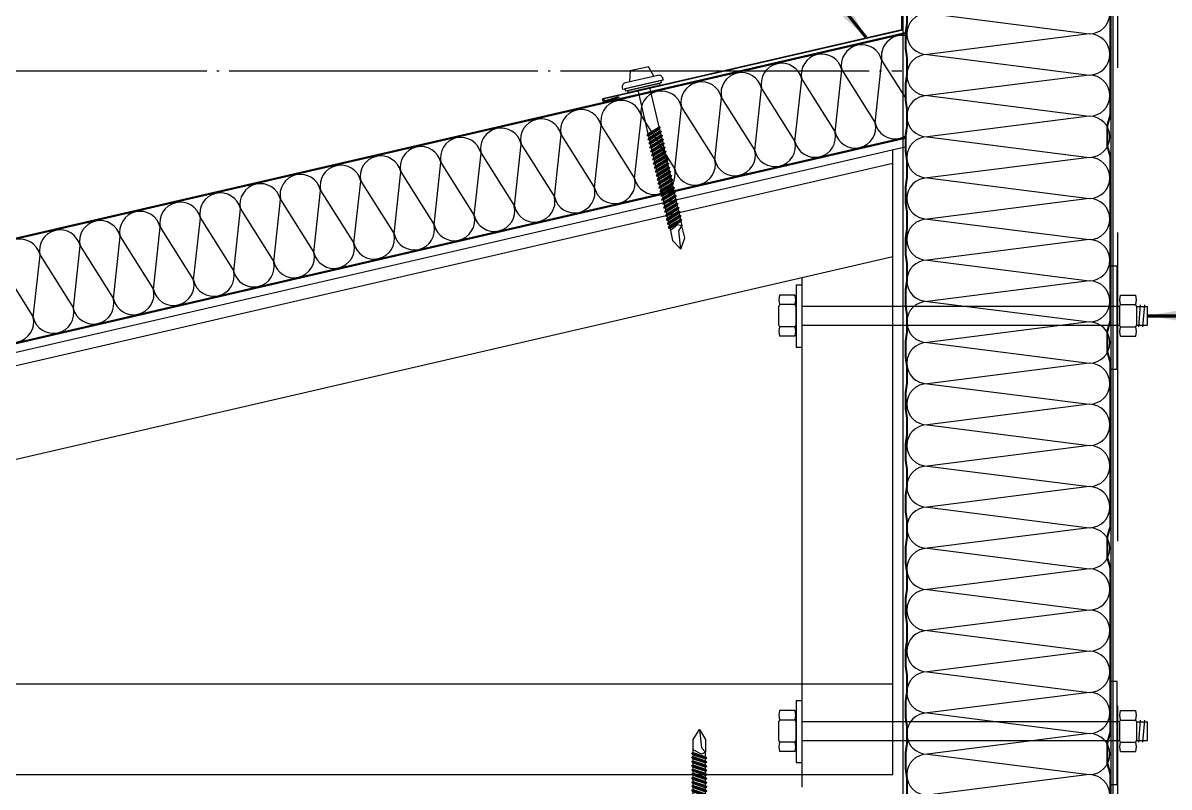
# Model space of a CAD drawing. Header units: millimetres. Extents: x 465 to 41696, y 198 to 5730.
# Drawn here: x 11961 to 13076, y 1250 to 1993 of the extents above; entities that cross this region are included whole.
import ezdxf
from ezdxf.xclip import XClip

# ---------------------------------------------------------------- set-up
doc = ezdxf.new("R2010")
doc.units = ezdxf.units.MM
doc.header["$LTSCALE"] = 200
doc.header["$XCLIPFRAME"] = 0
for name, pattern in [('CEN', [62, 60, -1, 0, -1]), ('CEN-GAUN', [32.2, 30, -1, 0.2, -1]), ('DASHED', [19.05, 12.7, -6.35]), ('HID', [2.3, 1.5, -0.8])]:
    doc.linetypes.add(name, pattern=pattern)
doc.layers.get('DEFPOINTS').update_dxf_attribs({"color": 137})
for name, color, linetype in [('BRK', 7, 'Continuous'), ('cen', 1, 'CEN'), ('ELE-8', 8, 'Continuous'), ('INS', 8, 'Continuous'), ('LEAD', 6, 'Continuous'), ('SYP_BOLT', 9, 'Continuous'), ('SYP_FLASHING', 5, 'Continuous'), ('SYP_GI', 7, 'Continuous'), ('SYP_Panel', 2, 'Continuous')]:
    doc.layers.add(name, color=color, linetype=linetype)
doc.styles.add('HB-tx', font='malgun.ttf', dxfattribs={"width": 0.9})
doc.styles.get("Standard").update_dxf_attribs({"font": 'arial.ttf'})
doc.dimstyles.get("Standard").update_dxf_attribs({"dimtxt": 0.18, "dimasz": 0.18, "dimexe": 0.18, "dimexo": 0.0625, "dimgap": 0.09, "dimtad": 0, "dimtih": 1, "dimtoh": 1, "dimdec": 4, "dimzin": 0, "dimdsep": 46, "dimtxsty": 'Standard', "dimcen": 0.09, "dimadec": 0, "dimazin": 0, "dimtfac": 1, "dimtdec": 4, "dimtofl": 0, "dimtmove": 0, "dimatfit": 3, "dimfxl": 1, "dimtolj": 1, "dimtzin": 0, "dimarcsym": 0})

# ---------------------------------------------------------------- blocks, each defined once
blk = doc.blocks.new('100T-SY-RNG-1000BT_W')
at = {"layer": 'INS'}
for p, q in [((557.99, -89.5), (547.99, -10.8)), ((567.99, -10.8), (557.99, -89.5)), ((577.99, -89.5), (567.99, -10.8)), ((587.99, -10.8), (577.99, -89.5)), ((597.99, -89.5), (587.99, -10.8)), ((607.99, -10.8), (597.99, -89.5)), ((617.99, -89.5), (607.99, -10.8)), ((627.99, -10.8), (617.99, -89.5)), ((637.99, -89.5), (627.99, -10.8)), ((647.99, -10.8), (637.99, -89.5)), ((657.99, -89.5), (647.99, -10.8)), ((667.99, -10.8), (657.99, -89.5)), ((677.99, -89.5), (667.99, -10.8)), ((687.99, -10.8), (677.99, -89.5)), ((697.99, -89.5), (687.99, -10.8)), ((707.99, -10.8), (697.99, -89.5)), ((717.99, -89.5), (707.99, -10.8)), ((727.99, -10.8), (717.99, -89.5)), ((737.99, -89.5), (727.99, -10.8)), ((747.99, -10.8), (737.99, -89.5)), ((757.99, -89.5), (747.99, -10.8)), ((767.99, -10.8), (757.99, -89.5)), ((777.99, -89.5), (767.99, -10.8)), ((787.99, -10.8), (777.99, -89.5)), ((797.99, -89.5), (787.99, -10.8)), ((807.99, -10.8), (797.99, -89.5)), ((817.99, -89.5), (807.99, -10.8)), ((827.99, -10.8), (817.99, -89.5)), ((837.99, -89.5), (827.99, -10.8)), ((847.99, -10.8), (837.99, -89.5)), ((857.99, -89.5), (847.99, -10.8)), ((867.99, -10.8), (857.99, -89.5)), ((877.99, -89.5), (867.99, -10.8)), ((887.99, -10.8), (877.99, -89.5)), ((897.99, -89.5), (887.99, -10.8)), ((907.99, -10.8), (897.99, -89.5)), ((917.99, -89.5), (907.99, -10.8)), ((927.99, -10.8), (917.99, -89.5))]:
    blk.add_line(p, q, dxfattribs=at)
for centre, start, end in [((557.99, -10.8), 0, 180), ((577.99, -10.8), 0, 180), ((597.99, -10.8), 0, 180), ((617.99, -10.8), 0, 180), ((637.99, -10.8), 0, 180), ((657.99, -10.8), 0, 180), ((677.99, -10.8), 0, 180), ((697.99, -10.8), 0, 180), ((717.99, -10.8), 0, 180), ((737.99, -10.8), 0, 180), ((757.99, -10.8), 0, 180), ((777.99, -10.8), 0, 180), ((797.99, -10.8), 0, 180), ((817.99, -10.8), 0, 180), ((837.99, -10.8), 0, 180), ((857.99, -10.8), 0, 180), ((877.99, -10.8), 0, 180), ((897.99, -10.8), 0, 180), ((917.99, -10.8), 0, 180), ((547.99, -89.5), 180, 0), ((567.99, -89.5), 180, 0), ((587.99, -89.5), 180, 0), ((607.99, -89.5), 180, 0), ((627.99, -89.5), 180, 0), ((647.99, -89.5), 180, 0), ((667.99, -89.5), 180, 0), ((687.99, -89.5), 180, 0), ((707.99, -89.5), 180, 0), ((727.99, -89.5), 180, 0), ((747.99, -89.5), 180, 0), ((767.99, -89.5), 180, 0), ((787.99, -89.5), 180, 0), ((807.99, -89.5), 180, 0), ((827.99, -89.5), 180, 0), ((847.99, -89.5), 180, 0), ((867.99, -89.5), 180, 0), ((887.99, -89.5), 180, 0), ((907.99, -89.5), 180, 0), ((927.99, -89.5), 180, 0)]:
    blk.add_arc(centre, 10, start, end, dxfattribs=at)
at = {"layer": 'SYP_Panel'}
for points in [[(931.28, -0.7), (923.21, -0.7), (918.71, 0), (910.78, 0), (906.28, -0.7), (898.21, -0.7), (893.71, 0), (885.78, 0), (881.28, -0.7), (873.21, -0.7), (868.71, 0), (860.78, 0), (856.28, -0.7), (848.21, -0.7), (843.71, 0), (835.78, 0), (831.28, -0.7), (823.21, -0.7), (818.71, 0), (810.78, 0), (806.28, -0.7), (798.21, -0.7), (793.71, 0), (785.78, 0), (781.28, -0.7), (773.21, -0.7), (768.71, 0), (760.78, 0), (756.28, -0.7), (748.21, -0.7), (743.71, 0), (735.78, 0), (731.28, -0.7), (723.21, -0.7), (718.71, 0), (710.78, 0), (706.28, -0.7), (698.21, -0.7), (693.71, 0), (685.78, 0), (681.28, -0.7), (673.21, -0.7), (668.71, 0), (660.78, 0), (656.28, -0.7), (648.21, -0.7), (643.71, 0), (635.78, 0), (631.28, -0.7), (623.21, -0.7), (618.71, 0), (610.78, 0), (606.28, -0.7), (598.21, -0.7), (593.71, 0), (585.78, 0), (581.28, -0.7), (573.21, -0.7), (568.71, 0), (560.78, 0), (556.28, -0.7), (548.21, -0.7)], [(548.17, -1.2), (556.32, -1.2), (560.82, -0.5), (568.67, -0.5), (573.17, -1.2), (581.32, -1.2), (585.82, -0.5), (593.67, -0.5), (598.17, -1.2), (606.32, -1.2), (610.82, -0.5), (618.67, -0.5), (623.17, -1.2), (631.32, -1.2), (635.82, -0.5), (643.67, -0.5), (648.17, -1.2), (656.32, -1.2), (660.82, -0.5), (668.67, -0.5), (673.17, -1.2), (681.32, -1.2), (685.82, -0.5), (693.67, -0.5), (698.17, -1.2), (706.32, -1.2), (710.82, -0.5), (718.67, -0.5), (723.17, -1.2), (731.32, -1.2), (735.82, -0.5), (743.67, -0.5), (748.17, -1.2), (756.32, -1.2), (760.82, -0.5), (768.67, -0.5), (773.17, -1.2), (781.32, -1.2), (785.82, -0.5), (793.67, -0.5), (798.17, -1.2), (806.32, -1.2), (810.82, -0.5), (818.67, -0.5), (823.17, -1.2), (831.32, -1.2), (835.82, -0.5), (843.67, -0.5), (848.17, -1.2), (856.32, -1.2), (860.82, -0.5), (868.67, -0.5), (873.17, -1.2), (881.32, -1.2), (885.82, -0.5), (893.67, -0.5), (898.17, -1.2), (906.32, -1.2), (910.82, -0.5), (918.67, -0.5), (923.17, -1.2), (931.32, -1.2)], [(478.5, -100), (558.5, -100), (563.5, -98.5), (573.5, -98.5), (578.5, -100), (658.5, -100), (663.5, -98.5), (673.5, -98.5), (678.5, -100), (758.5, -100), (763.5, -98.5), (773.5, -98.5), (778.5, -100), (858.5, -100), (863.5, -98.5), (873.5, -98.5), (878.5, -100), (958.5, -100)], [(958.43, -99.5), (878.57, -99.5), (873.57, -98), (863.43, -98), (858.43, -99.5), (778.57, -99.5), (773.57, -98), (763.43, -98), (758.43, -99.5), (678.57, -99.5), (673.57, -98), (663.43, -98), (658.43, -99.5), (578.57, -99.5), (573.57, -98), (563.43, -98), (558.43, -99.5), (478.57, -99.5)]]:
    blk.add_lwpolyline(points, dxfattribs=at)
blk = doc.blocks.new('SC80CAP')
for p, q in [((8, 1), (-8, 1)), ((-8, 1), (-8, 0)), ((8, 0), (-8, 0)), ((8, 1), (8, 0)), ((3.75, -22.47), (-3.54, -20.01)), ((-3, -21.66), (-3.54, -22.01)), ((3.75, -24.47), (-3.54, -22.01)), ((-3.54, -22.01), (-3, -22.72)), ((3, -21.69), (-3, -19.66)), ((-3, -20.72), (-3, -21.66)), ((3, -23.69), (-3, -21.66)), ((-3, -23.66), (-3.54, -24.01)), ((3.75, -26.47), (-3.54, -24.01)), ((-3.54, -24.01), (-3, -24.72)), ((-3, -25.66), (-3.54, -26.01)), ((3.75, -28.47), (-3.54, -26.01)), ((-3.54, -26.01), (-3, -26.72)), ((-3, -27.66), (-3.54, -28.01)), ((3, -24.74), (-3, -22.72)), ((-3, -22.72), (-3, -23.66)), ((3, -25.69), (-3, -23.66)), ((3, -26.74), (-3, -24.72)), ((-3, -24.72), (-3, -25.66)), ((3, -27.69), (-3, -25.66)), ((3, -28.74), (-3, -26.72)), ((-3, -26.72), (-3, -27.66)), ((3, -29.69), (-3, -27.66)), ((3, -22.74), (3, -23.69)), ((3, -23.69), (3.75, -24.47)), ((3.75, -24.47), (3, -24.74)), ((3, -24.74), (3, -25.69)), ((3, -25.69), (3.75, -26.47)), ((3.75, -26.47), (3, -26.74)), ((3, -26.74), (3, -27.69)), ((3, -27.69), (3.75, -28.47)), ((3.75, -30.47), (-3.54, -28.01)), ((-3.54, -28.01), (-3, -28.72)), ((-3, -29.66), (-3.54, -30.01)), ((3.75, -32.47), (-3.54, -30.01)), ((-3.54, -30.01), (-3, -30.72)), ((-3, -31.66), (-3.54, -32.01)), ((3.75, -34.47), (-3.54, -32.01)), ((-3.54, -32.01), (-3, -32.72)), ((3, -30.74), (-3, -28.72)), ((-3, -28.72), (-3, -29.66)), ((3, -31.69), (-3, -29.66)), ((3, -32.74), (-3, -30.72)), ((-3, -30.72), (-3, -31.66)), ((3, -33.69), (-3, -31.66)), ((-3, -32.72), (-3, -33.66)), ((3, -34.74), (-3, -32.72)), ((3.75, -28.47), (3, -28.74)), ((3, -28.74), (3, -29.69)), ((3, -29.69), (3.75, -30.47)), ((3.75, -30.47), (3, -30.74)), ((3, -30.74), (3, -31.69)), ((3, -31.69), (3.75, -32.47)), ((3.75, -32.47), (3, -32.74)), ((3, -32.74), (3, -33.69)), ((-3, -33.66), (-3.54, -34.01)), ((3.75, -36.47), (-3.54, -34.01)), ((-3.54, -34.01), (-3, -34.72)), ((-3, -35.66), (-3.54, -36.01)), ((3.75, -38.47), (-3.54, -36.01)), ((-3.54, -36.01), (-3, -36.72)), ((-3, -37.66), (-3.54, -38.01)), ((3.75, -40.47), (-3.54, -38.01)), ((-3.54, -38.01), (-3, -38.72)), ((3, -35.69), (-3, -33.66)), ((3, -36.74), (-3, -34.72)), ((-3, -34.72), (-3, -35.66)), ((3, -37.69), (-3, -35.66)), ((3, -38.74), (-3, -36.72)), ((-3, -36.72), (-3, -37.66)), ((3, -39.69), (-3, -37.66)), ((3, -40.74), (-3, -38.72)), ((-3, -38.72), (-3, -39.66)), ((3, -33.69), (3.75, -34.47)), ((3.75, -34.47), (3, -34.74)), ((3, -34.74), (3, -35.69)), ((3, -35.69), (3.75, -36.47)), ((3.75, -36.47), (3, -36.74)), ((3, -36.74), (3, -37.69)), ((3, -37.69), (3.75, -38.47)), ((3.75, -38.47), (3, -38.74)), ((3, -38.74), (3, -39.69)), ((-3, -39.66), (-3.54, -40.01)), ((3.75, -42.47), (-3.54, -40.01)), ((-3.54, -40.01), (-3, -40.72)), ((-3, -41.66), (-3.54, -42.01)), ((3.75, -44.47), (-3.54, -42.01)), ((-3.54, -42.01), (-3, -42.72)), ((-3, -43.66), (-3.54, -44.01)), ((-3.54, -44.01), (-3, -44.72)), ((3.75, -46.47), (-3.54, -44.01)), ((3, -41.69), (-3, -39.66)), ((3, -42.74), (-3, -40.72)), ((-3, -40.72), (-3, -41.66)), ((3, -43.69), (-3, -41.66)), ((-3, -42.72), (-3, -43.66)), ((3, -44.74), (-3, -42.72)), ((3, -45.69), (-3, -43.66)), ((3, -39.69), (3.75, -40.47)), ((3.75, -40.47), (3, -40.74)), ((3, -40.74), (3, -41.69)), ((3, -41.69), (3.75, -42.47)), ((3.75, -42.47), (3, -42.74)), ((3, -42.74), (3, -43.69)), ((3, -43.69), (3.75, -44.47)), ((3.75, -44.47), (3, -44.74)), ((-3, -45.66), (-3.54, -46.01)), ((-3.54, -46.01), (-3, -46.72)), ((3.75, -48.47), (-3.54, -46.01)), ((-3, -47.66), (-3.54, -48.01)), ((-3.54, -48.01), (-3, -48.72)), ((3.75, -50.47), (-3.54, -48.01)), ((-3, -49.66), (-3.54, -50.01)), ((3.75, -52.47), (-3.54, -50.01)), ((-3.54, -50.01), (-3, -50.72)), ((-3, -44.72), (-3, -45.66)), ((3, -46.74), (-3, -44.72)), ((3, -47.69), (-3, -45.66)), ((-3, -46.72), (-3, -47.66)), ((3, -48.74), (-3, -46.72)), ((3, -49.69), (-3, -47.66)), ((-3, -48.72), (-3, -49.66)), ((3, -50.74), (-3, -48.72)), ((3, -51.69), (-3, -49.66)), ((3, -44.74), (3, -45.69)), ((3, -45.69), (3.75, -46.47)), ((3.75, -46.47), (3, -46.74)), ((3, -46.74), (3, -47.69)), ((3, -47.69), (3.75, -48.47)), ((3.75, -48.47), (3, -48.74)), ((3, -48.74), (3, -49.69)), ((3, -49.69), (3.75, -50.47)), ((-3, -51.66), (-3.54, -52.01)), ((3.75, -54.47), (-3.54, -52.01)), ((-3.54, -52.01), (-3, -52.72)), ((-3, -53.66), (-3.54, -54.01)), ((3.75, -56.47), (-3.54, -54.01)), ((-3.54, -54.01), (-3, -54.72)), ((-3, -55.66), (-3.54, -56.01)), ((3, -52.74), (-3, -50.72)), ((-3, -50.72), (-3, -51.66)), ((3, -53.69), (-3, -51.66)), ((3, -54.74), (-3, -52.72)), ((-3, -52.72), (-3, -53.66)), ((3, -55.69), (-3, -53.66)), ((3, -56.74), (-3, -54.72)), ((-3, -54.72), (-3, -55.66)), ((3, -57.69), (-3, -55.66)), ((3.75, -50.47), (3, -50.74)), ((3, -50.74), (3, -51.69)), ((3, -51.69), (3.75, -52.47)), ((3.75, -52.47), (3, -52.74)), ((3, -52.74), (3, -53.69)), ((3, -53.69), (3.75, -54.47)), ((3.75, -54.47), (3, -54.74)), ((3, -54.74), (3, -55.69)), ((3, -55.69), (3.75, -56.47)), ((3.75, -58.47), (-3.54, -56.01)), ((-3.54, -56.01), (-3, -56.72)), ((-3, -57.66), (-3.54, -58.01)), ((-3.54, -58.01), (-3, -58.72)), ((3.75, -60.47), (-3.54, -58.01)), ((-3, -59.66), (-3.54, -60.01)), ((3.75, -62.47), (-3.54, -60.01)), ((-3.54, -60.01), (-3, -60.72)), ((-3, -56.72), (-3, -57.66)), ((3, -58.74), (-3, -56.72)), ((3, -59.69), (-3, -57.66)), ((3, -60.74), (-3, -58.72)), ((-3, -58.72), (-3, -59.66)), ((3, -61.69), (-3, -59.66)), ((3, -62.74), (-3, -60.72)), ((-3, -60.72), (-3, -61.66)), ((3.75, -56.47), (3, -56.74)), ((3, -56.74), (3, -57.69)), ((3, -57.69), (3.75, -58.47)), ((3.75, -58.47), (3, -58.74)), ((3, -58.74), (3, -59.69)), ((3, -59.69), (3.75, -60.47)), ((3.75, -60.47), (3, -60.74)), ((3, -60.74), (3, -61.69)), ((-3, -61.66), (-3.54, -62.01)), ((3.75, -64.47), (-3.54, -62.01)), ((-3.54, -62.01), (-3, -62.72)), ((-3, -63.66), (-3.54, -64.01)), ((3.75, -66.47), (-3.54, -64.01)), ((-3.54, -64.01), (-3, -64.72)), ((-3, -65.66), (-3.54, -66.01)), ((3.75, -68.47), (-3.54, -66.01)), ((-3.54, -66.01), (-3, -66.72)), ((3, -63.69), (-3, -61.66)), ((3, -64.74), (-3, -62.72)), ((-3, -62.72), (-3, -63.66)), ((3, -65.69), (-3, -63.66)), ((3, -66.74), (-3, -64.72)), ((-3, -64.72), (-3, -65.66)), ((3, -67.69), (-3, -65.66)), ((-3, -66.72), (-3, -69)), ((3, -68.74), (-3, -66.72)), ((3, -61.69), (3.75, -62.47)), ((3.75, -62.47), (3, -62.74)), ((3, -62.74), (3, -63.69)), ((3, -63.69), (3.75, -64.47)), ((3.75, -64.47), (3, -64.74)), ((3, -64.74), (3, -65.69)), ((3, -65.69), (3.75, -66.47)), ((3.75, -66.47), (3, -66.74)), ((3, -66.74), (3, -67.69)), ((3, -67.69), (3.75, -68.47)), ((3.75, -68.47), (3, -68.74)), ((3, -68.74), (3, -70))]:
    blk.add_line(p, q)
for points in [[(-6, 5), (-4.5, 10), (4.5, 10), (6, 5)], [(3, 0), (3, -21.69), (3.75, -22.47), (3, -22.74), (-3, -20.72), (-3.54, -20.01), (-3, -19.66), (-3, 0)], [(0, -80), (-1, -71), (-3, -69), (-1, -68), (3, -70)], [(3, -70), (3, -75), (0, -80), (-3, -75), (-3, -69)]]:
    blk.add_lwpolyline(points)
blk.add_lwpolyline([(10, 2), (10, 3, 0.414214), (8, 5), (-8, 5, 0.414214), (-10, 3), (-10, 2)], format="xyb", close=True)
blk.add_lwpolyline([(9, 2), (9, 1), (-9, 1), (-9, 2)], close=True)
blk.add_solid([(8, 1), (-8, 1), (8, 0), (-8, 0)])

msp = doc.modelspace()

# ---------------------------------------------------------------- linework, layer by layer
at = {"layer": 'BRK', "linetype": 'DASHED'}
msp.add_line((12807.1, 1262.5), (12807.1, 1350.5), dxfattribs=at)
at = {"layer": 'cen', "linetype": 'CEN-GAUN', "ltscale": 0.05}
msp.add_line((10874.1, 1946.2), (12815.9, 1946.2), dxfattribs=at)
at = {"layer": 'DEFPOINTS'}
msp.add_lwpolyline([(12817.1, 2249.2), (13021.1, 2249.2), (13021.1, 864.2), (12817.1, 864.2)], close=True, dxfattribs=at)
at = {"layer": 'ELE-8'}
for p, q in [((10925.1, 1435.2), (12819.1, 1872.4)), ((12807.1, 1262.1), (12807.1, 1869.7)), ((10925.1, 1422.1), (12807.1, 1856.6)), ((11025.1, 1354.3), (12807.1, 1765.7)), ((12719.1, 1250.1), (12719.1, 1744.7)), ((12807.1, 1350.1), (11025.1, 1350.1)), ((12807.1, 1262.1), (10925.1, 1262.1))]:
    msp.add_line(p, q, dxfattribs=at)
at = {"layer": 'INS'}
for p, q in [((12789.9, 1895.7), (12796.5, 1956.1)), ((12796.5, 1956.1), (12819.1, 1920.4)), ((12751, 1886.7), (12757.5, 1947.1)), ((12757.5, 1947.1), (12789.9, 1895.7)), ((12673, 1868.7), (12679.6, 1929.1)), ((12679.6, 1929.1), (12712, 1877.7)), ((12712, 1877.7), (12718.6, 1938.1)), ((12718.6, 1938.1), (12751, 1886.7)), ((12634, 1859.7), (12640.6, 1920.1)), ((12640.6, 1920.1), (12673, 1868.7)), ((12595.1, 1850.7), (12601.7, 1911.1)), ((12601.7, 1911.1), (12634, 1859.7)), ((12556.1, 1841.7), (12562.7, 1902.1)), ((12562.7, 1902.1), (12595.1, 1850.7)), ((12478.2, 1823.7), (12484.7, 1884.1)), ((12484.7, 1884.1), (12517.1, 1832.7)), ((12517.1, 1832.7), (12523.7, 1893.1)), ((12523.7, 1893.1), (12556.1, 1841.7)), ((12439.2, 1814.7), (12445.8, 1875.1)), ((12445.8, 1875.1), (12478.2, 1823.7)), ((12400.2, 1805.7), (12406.8, 1866.1)), ((12406.8, 1866.1), (12439.2, 1814.7)), ((12361.2, 1796.7), (12367.8, 1857.1)), ((12367.8, 1857.1), (12400.2, 1805.7)), ((12283.3, 1778.7), (12289.9, 1839.1)), ((12289.9, 1839.1), (12322.3, 1787.7)), ((12322.3, 1787.7), (12328.8, 1848.1)), ((12328.8, 1848.1), (12361.2, 1796.7)), ((12244.3, 1769.7), (12250.9, 1830.1)), ((12250.9, 1830.1), (12283.3, 1778.7)), ((12205.3, 1760.7), (12211.9, 1821.1)), ((12211.9, 1821.1), (12244.3, 1769.7)), ((12166.4, 1751.7), (12172.9, 1812.1)), ((12172.9, 1812.1), (12205.3, 1760.7)), ((12088.4, 1733.7), (12095, 1794.2)), ((12095, 1794.2), (12127.4, 1742.7)), ((12127.4, 1742.7), (12134, 1803.1)), ((12134, 1803.1), (12166.4, 1751.7)), ((12049.4, 1724.7), (12056, 1785.2)), ((12056, 1785.2), (12088.4, 1733.7)), ((12010.5, 1715.7), (12017, 1776.2)), ((12017, 1776.2), (12049.4, 1724.7)), ((11971.5, 1706.7), (11978.1, 1767.2)), ((11978.1, 1767.2), (12010.5, 1715.7)), ((11939.1, 1758.2), (11971.5, 1706.7))]:
    msp.add_line(p, q, dxfattribs=at)
for centre, start, end in [((12816, 1960.6), 81.2569, 193), ((12738.1, 1942.6), 13, 193), ((12777, 1951.6), 13, 193), ((12699.1, 1933.6), 13, 193), ((12660.1, 1924.6), 13, 193), ((12621.1, 1915.6), 13, 193), ((12543.2, 1897.6), 13, 193), ((12582.2, 1906.6), 13, 193), ((12504.2, 1888.6), 13, 193), ((12465.2, 1879.6), 13, 193), ((12770.5, 1891.2), 193, 13), ((12809.4, 1900.2), 193, 298.7353), ((12426.3, 1870.6), 13, 193), ((12731.5, 1882.2), 193, 13), ((12348.3, 1852.6), 13, 193), ((12387.3, 1861.6), 13, 193), ((12692.5, 1873.2), 193, 13), ((12309.3, 1843.6), 13, 193), ((12653.5, 1864.2), 193, 13), ((12270.4, 1834.6), 13, 193), ((12575.6, 1846.2), 193, 13), ((12614.6, 1855.2), 193, 13), ((12231.4, 1825.6), 13, 193), ((12536.6, 1837.2), 193, 13), ((12153.4, 1807.6), 13, 193), ((12192.4, 1816.6), 13, 193), ((12497.6, 1828.2), 193, 13), ((12114.5, 1798.6), 13, 193), ((12458.7, 1819.2), 193, 13), ((12075.5, 1789.7), 13, 193), ((12380.7, 1801.2), 193, 13), ((12419.7, 1810.2), 193, 13), ((12036.5, 1780.7), 13, 193), ((12341.7, 1792.2), 193, 13), ((11997.5, 1771.7), 13, 193), ((12302.8, 1783.2), 193, 13), ((11958.6, 1762.7), 13, 193), ((12263.8, 1774.2), 193, 13), ((12185.8, 1756.2), 193, 13), ((12224.8, 1765.2), 193, 13), ((12146.9, 1747.2), 193, 13), ((12107.9, 1738.2), 193, 13), ((12068.9, 1729.2), 193, 13), ((12029.9, 1720.2), 193, 13), ((11952, 1702.2), 193, 13), ((11991, 1711.2), 193, 13)]:
    msp.add_arc(centre, 20, start, end, dxfattribs=at)
at = {"layer": 'SYP_BOLT', "color": 0}
for p, q in [((13019.1, 1756.4), (13019.1, 1656.4)), ((13025.1, 1756.4), (13019.1, 1756.4)), ((13025.1, 1656.4), (13025.1, 1756.4)), ((12712, 1728.2), (12697, 1728.2)), ((12713.1, 1737.8), (12713.1, 1677.8)), ((12719.1, 1737.8), (12713.1, 1737.8)), ((12719.1, 1677.8), (12719.1, 1737.8)), ((13028.3, 1728.2), (13043.2, 1728.2)), ((12696.3, 1699.2), (12696.3, 1717.4)), ((12712, 1719), (12697, 1719)), ((12712.7, 1717.4), (12712.7, 1699.2)), ((13027.5, 1717.3), (12719.1, 1717.3)), ((13027.5, 1717.3), (13027.5, 1698.7)), ((13028.3, 1719), (13043.2, 1719)), ((13044, 1717.2), (13054.6, 1717.2)), ((13044, 1717.2), (13044, 1699.2)), ((13046.3, 1697.6), (13048, 1718.8)), ((13050.3, 1697.6), (13052, 1718.8)), ((13054.6, 1699.2), (13054.6, 1717.4)), ((12712, 1697.5), (12697, 1697.5)), ((13027.5, 1698.7), (12719.1, 1698.7)), ((13028.3, 1697.5), (13043.2, 1697.5)), ((13044, 1699.2), (13054.6, 1699.2)), ((12712, 1688.4), (12697, 1688.4)), ((13028.3, 1688.4), (13043.2, 1688.4)), ((12713.1, 1677.8), (12719.1, 1677.8)), ((13019.1, 1656.4), (13025.1, 1656.4)), ((13019.1, 1352.7), (13019.1, 1252.7)), ((13025.1, 1352.7), (13019.1, 1352.7)), ((13025.1, 1252.7), (13025.1, 1352.7)), ((12713.1, 1334.1), (12713.1, 1274.1)), ((12719.1, 1334.1), (12713.1, 1334.1)), ((12719.1, 1274.1), (12719.1, 1334.1)), ((12712, 1324.4), (12697, 1324.4)), ((12712, 1315.3), (12697, 1315.3)), ((13028.3, 1324.4), (13043.2, 1324.4)), ((13028.3, 1315.3), (13043.2, 1315.3)), ((13046.3, 1293.8), (13048, 1315.1)), ((13050.3, 1293.8), (13052, 1315.1)), ((12696.3, 1295.4), (12696.3, 1313.7)), ((12712.7, 1313.7), (12712.7, 1295.4)), ((13027.5, 1313.5), (12719.1, 1313.5)), ((13027.5, 1313.5), (13027.5, 1295)), ((13044, 1313.5), (13054.6, 1313.5)), ((13044, 1313.5), (13044, 1295.5)), ((13054.6, 1295.5), (13054.6, 1313.6)), ((12712, 1293.8), (12697, 1293.8)), ((13027.5, 1295), (12719.1, 1295)), ((13028.3, 1293.8), (13043.2, 1293.8)), ((13044, 1295.5), (13054.6, 1295.5)), ((12712, 1284.7), (12697, 1284.7)), ((13028.3, 1284.7), (13043.2, 1284.7)), ((12713.1, 1274.1), (12719.1, 1274.1)), ((13019.1, 1252.7), (13025.1, 1252.7))]:
    msp.add_line(p, q, dxfattribs=at)
for centre, radius, start, end in [((12711.4, 1723.6), 15.1, 162.379, 197.621), ((12697.7, 1723.6), 15.1, 342.379, 17.621), ((13042.6, 1723.6), 15.1, 162.379, 197.621), ((13028.9, 1723.6), 15.1, 342.379, 17.621), ((12698.4, 1717.4), 2.07, 131.195, 181.1584), ((12710.7, 1717.4), 2.07, 358.8416, 48.805), ((13029.6, 1717.4), 2.07, 131.195, 181.1584), ((13041.9, 1717.4), 2.07, 358.8416, 48.805), ((12698.4, 1699.1), 2.07, 178.8416, 228.805), ((12711.4, 1693), 15.1, 162.379, 197.621), ((12710.7, 1699.1), 2.07, 311.195, 1.1584), ((12697.7, 1693), 15.1, 342.379, 17.621), ((13029.6, 1699.1), 2.07, 178.8416, 228.805), ((13042.6, 1693), 15.1, 162.379, 197.621), ((13041.9, 1699.1), 2.07, 311.195, 1.1584), ((13028.9, 1693), 15.1, 342.379, 17.621), ((12711.4, 1319.9), 15.1, 162.379, 197.621), ((12698.4, 1313.7), 2.07, 131.195, 181.1584), ((12697.7, 1319.9), 15.1, 342.379, 17.621), ((12710.7, 1313.7), 2.07, 358.8416, 48.805), ((13042.6, 1319.9), 15.1, 162.379, 197.621), ((13029.6, 1313.7), 2.07, 131.195, 181.1584), ((13028.9, 1319.9), 15.1, 342.379, 17.621), ((13041.9, 1313.7), 2.07, 358.8416, 48.805), ((12698.4, 1295.4), 2.07, 178.8416, 228.805), ((12711.4, 1289.2), 15.1, 162.379, 197.621), ((12710.7, 1295.4), 2.07, 311.195, 1.1584), ((12697.7, 1289.2), 15.1, 342.379, 17.621), ((13029.6, 1295.4), 2.07, 178.8416, 228.805), ((13042.6, 1289.2), 15.1, 162.379, 197.621), ((13041.9, 1295.4), 2.07, 311.195, 1.1584), ((13028.9, 1289.2), 15.1, 342.379, 17.621)]:
    msp.add_arc(centre, radius, start, end, dxfattribs=at)
at = {"layer": 'SYP_FLASHING'}
msp.add_lwpolyline([(12816.9, 2085.2), (12816.9, 1985.8), (12526.7, 1918.9, 0.414214), (12526.1, 1917.9), (12526.1, 1917.7, 0.447244), (12527.1, 1917.1), (12540.5, 1921.2), (12540.8, 1920.2), (12527.4, 1916.2, -0.447244), (12525.1, 1917.5, -0.441541), (12526.5, 1919.8), (12815.9, 1986.6), (12815.9, 2084.8)], format="xyb", dxfattribs=at)
at = {"layer": 'SYP_GI'}
msp.add_line((13019.1, 2249.2), (13019.1, 864.2), dxfattribs=at)
at = {"layer": 'SYP_GI', "color": 8, "linetype": 'HID'}
msp.add_line((13025.5, 2249.2), (13025.5, 864.2), dxfattribs=at)
at = {"layer": 'SYP_Panel'}
for p, q in [((10925.1, 1546.2), (12819.1, 1983.5)), ((10925.3, 1545.2), (12819.3, 1982.5)), ((10925.1, 1444.6), (12818.8, 1881.8)), ((10925.1, 1443.6), (12819.1, 1880.9))]:
    msp.add_line(p, q, dxfattribs=at)

# ---------------------------------------------------------------- block references
at = {"layer": 'INS'}
ref = msp.add_blockref('100T-SY-RNG-1000BT_W', (12819.1, 146.2), dxfattribs=dict(at, xscale=2, yscale=2, zscale=2, rotation=90.00000000000001))
XClip(ref).set_block_clipping_path([(358.9759380284, -101), (1051.4759389921, 1)])
at = {"layer": 'SYP_BOLT', "color": 0, "yscale": 2, "zscale": 2}
for p, xscale, rotation in [((12565.2, 1928.8), -2, 13.00000000000603), ((12619.1, 1146.2), 2, 180)]:
    msp.add_blockref('SC80CAP', p, dxfattribs=dict(at, xscale=xscale, rotation=rotation))

# ---------------------------------------------------------------- leaders
at = {"layer": 'LEAD', "color": 6}
for points in [[(12781.1, 1978.6), (12655.5, 2137.3), (12605.5, 2137.3)], [(13054.6, 1708.3), (13407.1, 1708.3)]]:
    msp.add_leader(points, dimstyle='Standard', override={"dimscale": 10, "dimasz": 3, "dimexe": 1, "dimexo": 3, "dimgap": 1.3, "dimdsep": 44, "dimtxsty": 'HB-tx', "dimcen": 2.5, "dimclrd": 256, "dimclre": 256, "dimtolj": 0, "dimtzin": 8, "dimlwd": 65535, "dimlwe": 65535}, dxfattribs=at)

doc.saveas('drawing.dxf')
